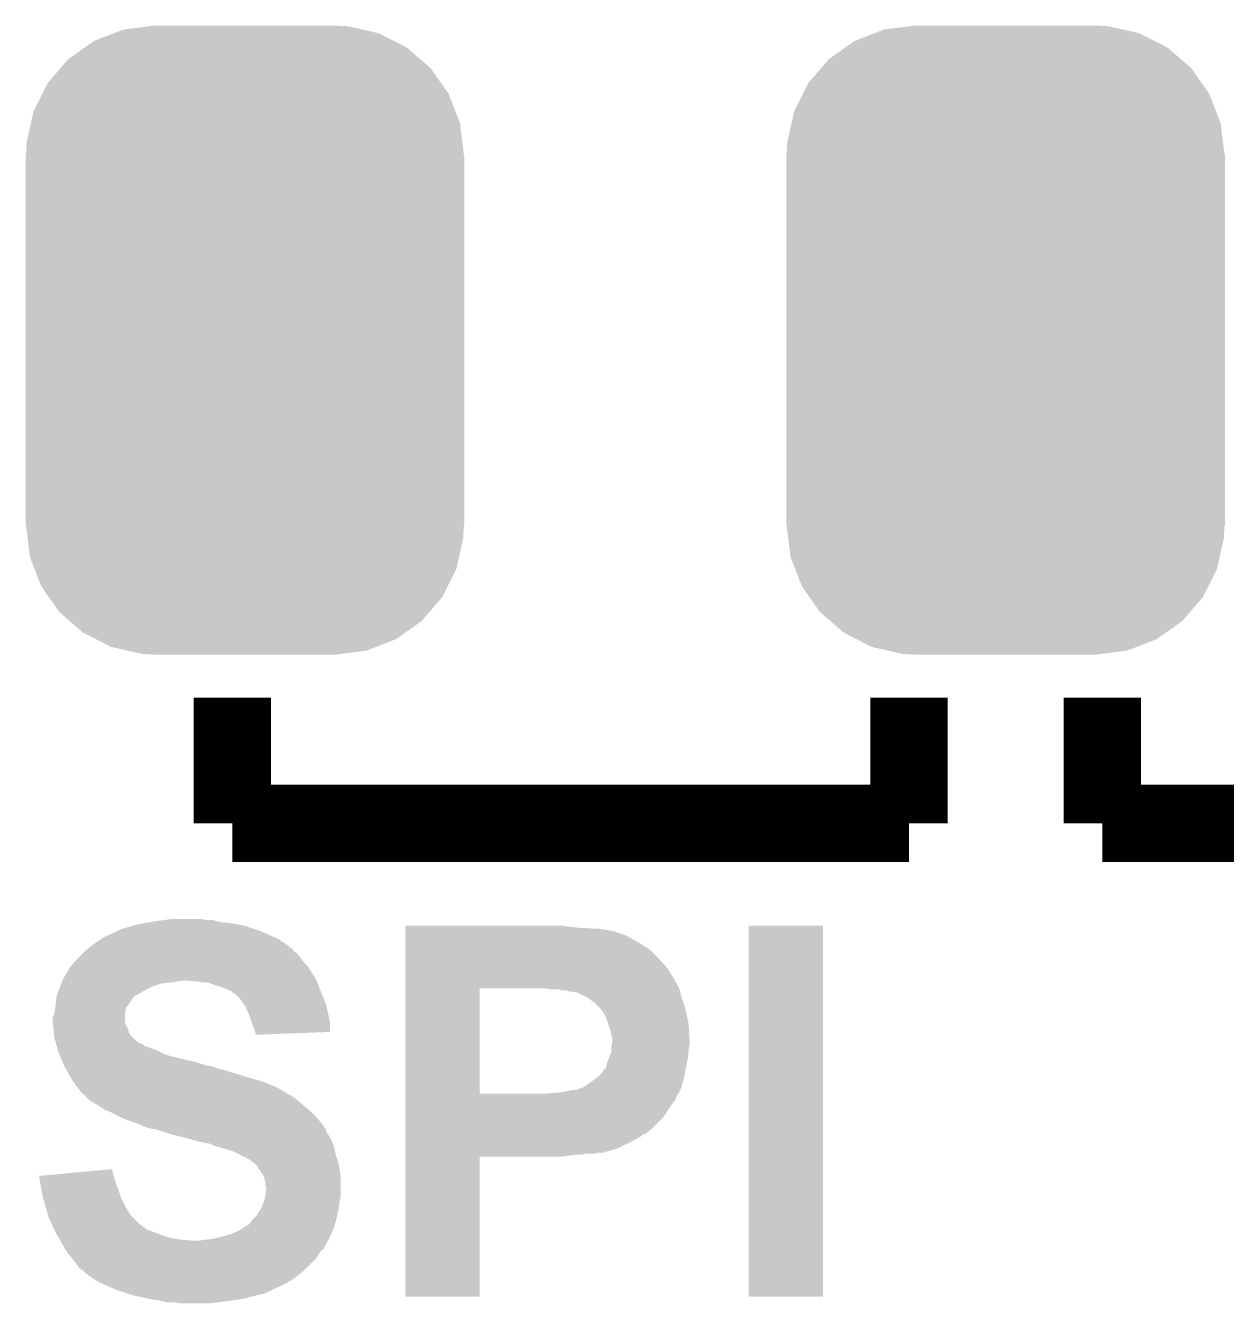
# Model space of a CAD drawing. Extents: x -1.3 to 24.2, y -3.9 to 53.4.
# Drawn here: x 8.854 to 12.01, y 5.494 to 8.853 of the extents above; entities that cross this region are included whole.
import ezdxf

# ---------------------------------------------------------------- set-up
doc = ezdxf.new("R2010")
doc.units = 0
doc.layers.get('0').update_dxf_attribs({"linetype": 'CONTINUOUS'})
doc.layers.add('LIGHT_RANGER_14CLICK_V101_GTO', color=9, linetype='CONTINUOUS')
doc.layers.add('LIGHT_RANGER_14CLICK_V101_GTS', color=11, linetype='CONTINUOUS')

# ---------------------------------------------------------------- blocks, each defined once
blk = doc.blocks.new('CUSTOM_78')
for points in [[(-0.396894, 0.786286), (-0.344522, 0.80667), (0.391508, 0.786286), (0.351232, 0.80667)], [(-0.344522, 0.80667), (-0.319682, 0.816338), (0.351232, 0.80667), (0.308712, 0.816338)], [(-0.319682, 0.816338), (-0.251122, 0.82504), (0.308712, 0.816338), (0.27044, 0.82504)], [(-0.251122, 0.82504), (-0.23749, 0.82677), (0.27044, 0.82504), (0.23749, 0.82677)], [(-0.420946, 0.769256), (-0.396894, 0.786286), (0.425156, 0.769256), (0.391508, 0.786286)], [(-0.464512, 0.738408), (-0.420946, 0.769256), (0.460796, 0.738408), (0.425156, 0.769256)], [(-0.5185, 0.67556), (-0.484594, 0.715032), (0.515528, 0.67556), (0.4878, 0.715032)], [(-0.484594, 0.715032), (-0.464512, 0.738408), (0.4878, 0.715032), (0.460796, 0.738408)], [(-0.532704, 0.647234), (-0.5185, 0.67556), (0.535424, 0.647234), (0.515528, 0.67556)], [(-0.555636, 0.601496), (-0.532704, 0.647234), (0.55303, 0.601496), (0.535424, 0.647234)], [(-0.562694, 0.569912), (-0.555636, 0.601496), (0.565186, 0.569912), (0.55303, 0.601496)], [(-0.573704, 0.520636), (-0.562694, 0.569912), (0.571254, 0.520636), (0.565186, 0.569912)], [(-0.57531, 0.48768), (-0.573704, 0.520636), (0.57531, 0.48768), (0.571254, 0.520636)], [(-0.57658, -0.48768), (-0.57658, 0.48768), (0.57658, -0.48768), (0.57658, 0.48768)], [(-0.571252, -0.520636), (-0.57531, -0.48768), (0.573704, -0.520636), (0.57531, -0.48768)], [(-0.565186, -0.569912), (-0.571252, -0.520636), (0.562692, -0.569912), (0.573704, -0.520636)], [(-0.553028, -0.601496), (-0.565186, -0.569912), (0.555636, -0.601496), (0.562692, -0.569912)], [(-0.535424, -0.647234), (-0.553028, -0.601496), (0.532702, -0.647234), (0.555636, -0.601496)], [(-0.515526, -0.67556), (-0.535424, -0.647234), (0.5185, -0.67556), (0.532702, -0.647234)], [(-0.4878, -0.715032), (-0.515526, -0.67556), (0.484592, -0.715032), (0.5185, -0.67556)], [(-0.460794, -0.738408), (-0.4878, -0.715032), (0.464512, -0.738408), (0.484592, -0.715032)], [(-0.425156, -0.769256), (-0.460794, -0.738408), (0.420944, -0.769256), (0.464512, -0.738408)], [(-0.391506, -0.786286), (-0.425156, -0.769256), (0.396894, -0.786286), (0.420944, -0.769256)], [(-0.351232, -0.80667), (-0.391506, -0.786286), (0.34452, -0.80667), (0.396894, -0.786286)], [(-0.30871, -0.816338), (-0.351232, -0.80667), (0.319682, -0.816338), (0.34452, -0.80667)], [(-0.27044, -0.82504), (-0.30871, -0.816338), (0.25112, -0.82504), (0.319682, -0.816338)], [(-0.23749, -0.82677), (-0.27044, -0.82504), (0.23749, -0.82677), (0.25112, -0.82504)]]:
    blk.add_solid(points)

msp = doc.modelspace()

# ---------------------------------------------------------------- linework, layer by layer
at = {"layer": 'LIGHT_RANGER_14CLICK_V101_GTO', "const_width": 0.2032}
for points in [[(9.398, 6.7564), (9.398, 7.0866)], [(11.176, 6.7564), (11.176, 7.0866)], [(11.684, 6.7564), (11.684, 7.0866)], [(11.684, 6.7564), (13.462, 6.7564), (13.462, 7.0866)], [(9.398, 6.7564), (11.176, 6.7564)]]:
    msp.add_lwpolyline(points, dxfattribs=at)
at = {"layer": 'LIGHT_RANGER_14CLICK_V101_GTO'}
for points in [[(9.118602, 6.48208), (9.131302, 6.484622), (9.444566, 6.48208), (9.437786, 6.484622)], [(9.131302, 6.484622), (9.137644, 6.487158), (9.437786, 6.484622), (9.431022, 6.487158)], [(9.137644, 6.487158), (9.144002, 6.4897), (9.431022, 6.487158), (9.415774, 6.4897)], [(9.144002, 6.4897), (9.17194, 6.49478), (9.415774, 6.4897), (9.3853, 6.49478)], [(9.17194, 6.49478), (9.18845, 6.49732), (9.3853, 6.49478), (9.362442, 6.49732)], [(9.18845, 6.49732), (9.20496, 6.49986), (9.362442, 6.49732), (9.353554, 6.49986)], [(9.20496, 6.49986), (9.22274, 6.5024), (9.353554, 6.49986), (9.344664, 6.5024)], [(9.22274, 6.5024), (9.240522, 6.50494), (9.326882, 6.5024), (9.311638, 6.50494)], [(9.852682, 6.48208), (9.852684, 6.48716), (10.30224, 6.48208), (10.26414, 6.48716)], [(10.75436, 5.511824), (10.754382, 6.487136), (10.949916, 5.511824), (10.94994, 6.487136)], [(10.754382, 6.487136), (10.754384, 6.48716), (10.94994, 6.487136), (10.754384, 6.48716)], [(9.03732, 6.44144), (9.052554, 6.451598), (9.534144, 6.44144), (9.519922, 6.451598)], [(9.052554, 6.451598), (9.060178, 6.45668), (9.519922, 6.451598), (9.508488, 6.45668)], [(9.060178, 6.45668), (9.088124, 6.46938), (9.508488, 6.45668), (9.479914, 6.46938)], [(9.088124, 6.46938), (9.090666, 6.469386), (9.479914, 6.46938), (9.4799, 6.469386)], [(9.090666, 6.469386), (9.0932, 6.47192), (9.4799, 6.469386), (9.474198, 6.47192)], [(9.0932, 6.47192), (9.093204, 6.471922), (9.474198, 6.47192), (9.474194, 6.471922)], [(9.093204, 6.471922), (9.103362, 6.477), (9.474194, 6.471922), (9.45896, 6.477)], [(9.103362, 6.477), (9.110982, 6.47954), (9.45896, 6.477), (9.45134, 6.47954)], [(9.110982, 6.47954), (9.118602, 6.48208), (9.45134, 6.47954), (9.444566, 6.48208)], [(9.852682, 6.47954), (9.852682, 6.48208), (10.342878, 6.47954), (10.30224, 6.48208)], [(9.852682, 6.477), (9.852682, 6.47954), (10.3759, 6.477), (10.35812, 6.47954)], [(9.852682, 6.47446), (9.852682, 6.477), (10.39114, 6.47446), (10.3759, 6.477)], [(9.852682, 6.47192), (9.852682, 6.47446), (10.401302, 6.47192), (10.39114, 6.47446)], [(9.852682, 6.471914), (9.852682, 6.47192), (10.403846, 6.471914), (10.401302, 6.47192)], [(9.852682, 6.46938), (9.852682, 6.471914), (10.406384, 6.46938), (10.403846, 6.471914)], [(9.852682, 6.469378), (9.852682, 6.46938), (10.408922, 6.469378), (10.406384, 6.46938)], [(9.852682, 6.46176), (9.852682, 6.469378), (10.431782, 6.46176), (10.408922, 6.469378)], [(9.852682, 6.4516), (9.852682, 6.46176), (10.44956, 6.4516), (10.431782, 6.46176)], [(9.852682, 6.4389), (9.852682, 6.4516), (10.47242, 6.4389), (10.44956, 6.4516)], [(9.00176, 6.410958), (9.00684, 6.416038), (9.57072, 6.410958), (9.565638, 6.416038)], [(9.00684, 6.416038), (9.009382, 6.41858), (9.565638, 6.416038), (9.560566, 6.41858)], [(9.009382, 6.41858), (9.014456, 6.423654), (9.560566, 6.41858), (9.558022, 6.423654)], [(9.014456, 6.423654), (9.014462, 6.42366), (9.558022, 6.423654), (9.558016, 6.42366)], [(9.014462, 6.42366), (9.034054, 6.4389), (9.558016, 6.42366), (9.5377, 6.4389)], [(9.034054, 6.4389), (9.03732, 6.44144), (9.5377, 6.4389), (9.534144, 6.44144)], [(9.85268, 6.4008), (9.852682, 6.423658), (10.51814, 6.4008), (10.495282, 6.423658)], [(9.852682, 6.423658), (9.852682, 6.4389), (10.495282, 6.423658), (10.47242, 6.4389)], [(8.973816, 6.380478), (8.97636, 6.383022), (9.596122, 6.380478), (9.59358, 6.383022)], [(8.97636, 6.383022), (8.982076, 6.39064), (9.59358, 6.383022), (9.585962, 6.39064)], [(8.982076, 6.39064), (8.983982, 6.39318), (9.585962, 6.39064), (9.584058, 6.39318)], [(8.983982, 6.39318), (9.00176, 6.410958), (9.584058, 6.39318), (9.57072, 6.410958)], [(9.85268, 6.3754), (9.85268, 6.4008), (10.541, 6.3754), (10.51814, 6.4008)], [(8.9535, 6.347462), (8.956544, 6.352538), (9.61644, 6.347462), (9.6139, 6.352538)], [(8.956544, 6.352538), (8.96569, 6.36778), (9.6139, 6.352538), (9.603738, 6.36778)], [(8.96569, 6.36778), (8.96874, 6.372862), (9.603738, 6.36778), (9.60069, 6.372862)], [(8.96874, 6.372862), (8.968746, 6.375406), (9.60069, 6.372862), (9.599166, 6.375406)], [(8.968746, 6.375406), (8.973816, 6.380478), (9.599166, 6.375406), (9.596122, 6.380478)], [(9.85268, 6.372856), (9.85268, 6.3754), (10.543542, 6.372856), (10.541, 6.3754)], [(9.85268, 6.362698), (9.85268, 6.372856), (10.548622, 6.362698), (10.543542, 6.372856)], [(9.85268, 6.347458), (9.85268, 6.362698), (10.55878, 6.347458), (10.548622, 6.362698)], [(8.937414, 6.30428), (8.941646, 6.31698), (9.146538, 6.30428), (9.166862, 6.31698)], [(8.941646, 6.31698), (8.94334, 6.32206), (9.166862, 6.31698), (9.17702, 6.32206)], [(8.94334, 6.32206), (8.94537, 6.32714), (9.17702, 6.32206), (9.18718, 6.32714)], [(8.94537, 6.32714), (8.948418, 6.334758), (9.18718, 6.32714), (9.210038, 6.334758)], [(8.948418, 6.334758), (8.95045, 6.33984), (9.210038, 6.334758), (9.25068, 6.33984)], [(8.95045, 6.33984), (8.951466, 6.34238), (9.25068, 6.33984), (9.265918, 6.34238)], [(8.951466, 6.34238), (8.9535, 6.347462), (9.61898, 6.34238), (9.61644, 6.347462)], [(9.3091, 6.33984), (9.278622, 6.34238), (9.62025, 6.33984), (9.61898, 6.34238)], [(9.334498, 6.3373), (9.3091, 6.33984), (9.62152, 6.3373), (9.62025, 6.33984)], [(9.35482, 6.32968), (9.334498, 6.3373), (9.624378, 6.32968), (9.62152, 6.3373)], [(9.3726, 6.324602), (9.35482, 6.32968), (9.626282, 6.324602), (9.624378, 6.32968)], [(9.3853, 6.31952), (9.3726, 6.324602), (9.628188, 6.31952), (9.626282, 6.324602)], [(9.39038, 6.31698), (9.3853, 6.31952), (9.62914, 6.31698), (9.628188, 6.31952)], [(9.395456, 6.314442), (9.39038, 6.31698), (9.630228, 6.314442), (9.62914, 6.31698)], [(9.852672, 6.045222), (9.852678, 6.322038), (10.048242, 6.045222), (10.048242, 6.322038)], [(9.852678, 6.324602), (9.85268, 6.337302), (10.571482, 6.324602), (10.56386, 6.337302)], [(9.852678, 6.32206), (9.852678, 6.324602), (10.572176, 6.32206), (10.571482, 6.324602)], [(9.852678, 6.322038), (9.852678, 6.32206), (10.048242, 6.322038), (10.19556, 6.32206)], [(9.85268, 6.337302), (9.85268, 6.347458), (10.56386, 6.337302), (10.55878, 6.347458)], [(10.233662, 6.31952), (10.220962, 6.32206), (10.572868, 6.31952), (10.572176, 6.32206)], [(10.266682, 6.31698), (10.253982, 6.31952), (10.573562, 6.31698), (10.572868, 6.31952)], [(10.276844, 6.316978), (10.266682, 6.31698), (10.573562, 6.316978), (10.573562, 6.31698)], [(10.281924, 6.31444), (10.276844, 6.316978), (10.574254, 6.31444), (10.573562, 6.316978)], [(8.933744, 6.28142), (8.935438, 6.29666), (9.12622, 6.28142), (9.13638, 6.29666)], [(8.935438, 6.29666), (8.935722, 6.299202), (9.13638, 6.29666), (9.138922, 6.299202)], [(8.935722, 6.299202), (8.937412, 6.304274), (9.138922, 6.299202), (9.143994, 6.304274)], [(8.937412, 6.304274), (8.937414, 6.30428), (9.143994, 6.304274), (9.146538, 6.30428)], [(9.400534, 6.309366), (9.395456, 6.314442), (9.632404, 6.309366), (9.630228, 6.314442)], [(9.403076, 6.30936), (9.400534, 6.309366), (9.632406, 6.30936), (9.632404, 6.309366)], [(9.41324, 6.2992), (9.403076, 6.30936), (9.63676, 6.2992), (9.632406, 6.30936)], [(9.418318, 6.294122), (9.41324, 6.2992), (9.638666, 6.294122), (9.63676, 6.2992)], [(9.429206, 6.278878), (9.418318, 6.294122), (9.64438, 6.278878), (9.638666, 6.294122)], [(10.302242, 6.311898), (10.28446, 6.31444), (10.574946, 6.311898), (10.574254, 6.31444)], [(10.31748, 6.30428), (10.302242, 6.311898), (10.577024, 6.30428), (10.574946, 6.311898)], [(10.33018, 6.299198), (10.31748, 6.30428), (10.57841, 6.299198), (10.577024, 6.30428)], [(10.333354, 6.29666), (10.33018, 6.299198), (10.5791, 6.29666), (10.57841, 6.299198)], [(10.34288, 6.28904), (10.333354, 6.29666), (10.58164, 6.28904), (10.5791, 6.29666)], [(10.350502, 6.283958), (10.34288, 6.28904), (10.583334, 6.283958), (10.58164, 6.28904)], [(10.363202, 6.271258), (10.350502, 6.283958), (10.587568, 6.271258), (10.583334, 6.283958)], [(8.925562, 6.245864), (8.930636, 6.258558), (9.116062, 6.245864), (9.11606, 6.258558)], [(8.930636, 6.258558), (8.93064, 6.258564), (9.11606, 6.258558), (9.11606, 6.258564)], [(8.93064, 6.258564), (8.932454, 6.27126), (9.11606, 6.258564), (9.118598, 6.27126)], [(8.932454, 6.27126), (8.93318, 6.27634), (9.118598, 6.27126), (9.122408, 6.27634)], [(8.93318, 6.27634), (8.933744, 6.28142), (9.122408, 6.27634), (9.12622, 6.28142)], [(9.431018, 6.276338), (9.429206, 6.278878), (9.644946, 6.276338), (9.64438, 6.278878)], [(9.43864, 6.2611), (9.431018, 6.276338), (9.648332, 6.2611), (9.644946, 6.276338)], [(9.44626, 6.24078), (9.43864, 6.2611), (9.652848, 6.24078), (9.648332, 6.2611)], [(10.367266, 6.266178), (10.363202, 6.271258), (10.58926, 6.266178), (10.587568, 6.271258)], [(10.373362, 6.258556), (10.367266, 6.266178), (10.590786, 6.258556), (10.58926, 6.266178)], [(10.38098, 6.243318), (10.373362, 6.258556), (10.593834, 6.243318), (10.590786, 6.258556)], [(8.92556, 6.233162), (8.925562, 6.245864), (9.116062, 6.233162), (9.116062, 6.245864)], [(8.925562, 6.233158), (8.92556, 6.233162), (9.116062, 6.233158), (9.116062, 6.233162)], [(8.926408, 6.22554), (8.925562, 6.233158), (9.1186, 6.22554), (9.116062, 6.233158)], [(8.927536, 6.215378), (8.926408, 6.22554), (9.123682, 6.215378), (9.1186, 6.22554)], [(8.9281, 6.2103), (8.927536, 6.215378), (9.124952, 6.2103), (9.123682, 6.215378)], [(9.448802, 6.233158), (9.44626, 6.24078), (9.65454, 6.233158), (9.652848, 6.24078)], [(9.45134, 6.225538), (9.448802, 6.233158), (9.654532, 6.225538), (9.65454, 6.233158)], [(9.456418, 6.212842), (9.45134, 6.225538), (9.65452, 6.212842), (9.654532, 6.225538)], [(10.38606, 6.22808), (10.38098, 6.243318), (10.59688, 6.22808), (10.593834, 6.243318)], [(10.39114, 6.212838), (10.38606, 6.22808), (10.597834, 6.212838), (10.59688, 6.22808)], [(8.928736, 6.205216), (8.9281, 6.2103), (9.126222, 6.205216), (9.124952, 6.2103)], [(8.930006, 6.19506), (8.928736, 6.205216), (9.133842, 6.19506), (9.126222, 6.205216)], [(8.93064, 6.189982), (8.930006, 6.19506), (9.13892, 6.189982), (9.133842, 6.19506)], [(8.932092, 6.1849), (8.93064, 6.189982), (9.144, 6.1849), (9.13892, 6.189982)], [(8.933544, 6.17982), (8.932092, 6.1849), (9.151622, 6.17982), (9.144, 6.1849)], [(9.45769, 6.20776), (9.456418, 6.212842), (9.654516, 6.20776), (9.65452, 6.212842)], [(9.45896, 6.202682), (9.45769, 6.20776), (9.523784, 6.202682), (9.654516, 6.20776)], [(9.45896, 6.200164), (9.45896, 6.202682), (9.45896, 6.200164), (9.523784, 6.202682)], [(10.393682, 6.20014), (10.39114, 6.212838), (10.598628, 6.20014), (10.597834, 6.212838)], [(10.39622, 6.192516), (10.393682, 6.20014), (10.599104, 6.192516), (10.598628, 6.20014)], [(10.394526, 6.172198), (10.39622, 6.182358), (10.599418, 6.172198), (10.599418, 6.182358)], [(10.39622, 6.187442), (10.39622, 6.192516), (10.59942, 6.187442), (10.599104, 6.192516)], [(10.39622, 6.182358), (10.39622, 6.187442), (10.599418, 6.182358), (10.59942, 6.187442)], [(8.93427, 6.17728), (8.933544, 6.17982), (9.156702, 6.17728), (9.151622, 6.17982)], [(8.934996, 6.174736), (8.93427, 6.17728), (9.16432, 6.174736), (9.156702, 6.17728)], [(8.936446, 6.169658), (8.934996, 6.174736), (9.169406, 6.169658), (9.16432, 6.174736)], [(8.937172, 6.167118), (8.936446, 6.169658), (9.179562, 6.167118), (9.169406, 6.169658)], [(8.940074, 6.15696), (8.937172, 6.167118), (9.20496, 6.15696), (9.179562, 6.167118)], [(8.940798, 6.15442), (8.940074, 6.15696), (9.210042, 6.15442), (9.20496, 6.15696)], [(8.942976, 6.14934), (8.940798, 6.15442), (9.220202, 6.14934), (9.210042, 6.15442)], [(8.945152, 6.144262), (8.942976, 6.14934), (9.23544, 6.144262), (9.220202, 6.14934)], [(10.385552, 6.134102), (10.393678, 6.154416), (10.59434, 6.134102), (10.596878, 6.154416)], [(10.393678, 6.164576), (10.39368, 6.167118), (10.59688, 6.164576), (10.597726, 6.167118)], [(10.393678, 6.15442), (10.393678, 6.164576), (10.59688, 6.15442), (10.59688, 6.164576)], [(10.393678, 6.154416), (10.393678, 6.15442), (10.596878, 6.154416), (10.59688, 6.15442)], [(10.39368, 6.167118), (10.394526, 6.172198), (10.597726, 6.167118), (10.599418, 6.172198)], [(8.949508, 6.1341), (8.945152, 6.144262), (9.27608, 6.1341), (9.23544, 6.144262)], [(8.951686, 6.12902), (8.949508, 6.1341), (9.298938, 6.12902), (9.27608, 6.1341)], [(8.954952, 6.1214), (8.951686, 6.12902), (9.32434, 6.1214), (9.298938, 6.12902)], [(8.95604, 6.11886), (8.954952, 6.1214), (9.331964, 6.11886), (9.32434, 6.1214)], [(8.95604, 6.118858), (8.95604, 6.11886), (9.33705, 6.118858), (9.337042, 6.11886)], [(8.957426, 6.116318), (8.95604, 6.118858), (9.347202, 6.116318), (9.33705, 6.118858)], [(8.960196, 6.11124), (8.957426, 6.116318), (9.359902, 6.11124), (9.347202, 6.116318)], [(10.37843, 6.11124), (10.38098, 6.118862), (10.58926, 6.11124), (10.590952, 6.118862)], [(10.38098, 6.118862), (10.38352, 6.129018), (10.590952, 6.118862), (10.59321, 6.129018)], [(10.38352, 6.129018), (10.385552, 6.134102), (10.59321, 6.129018), (10.59434, 6.134102)], [(8.961584, 6.108698), (8.960196, 6.11124), (9.3726, 6.108698), (9.359902, 6.11124)], [(8.964354, 6.10362), (8.961584, 6.108698), (9.38784, 6.10362), (9.3726, 6.108698)], [(8.967124, 6.09854), (8.964354, 6.10362), (9.40562, 6.09854), (9.38784, 6.10362)], [(8.97128, 6.09092), (8.967124, 6.09854), (9.430386, 6.09092), (9.40562, 6.09854)], [(8.972804, 6.08838), (8.97128, 6.09092), (9.43864, 6.08838), (9.430386, 6.09092)], [(8.978898, 6.078222), (8.972804, 6.08838), (9.4742, 6.078222), (9.43864, 6.08838)], [(10.33272, 6.0706), (10.34965, 6.083298), (10.58037, 6.0706), (10.58418, 6.083298)], [(10.34965, 6.083298), (10.35304, 6.08584), (10.58418, 6.083298), (10.584642, 6.08584)], [(10.35304, 6.08584), (10.365738, 6.095998), (10.584642, 6.08584), (10.586488, 6.095998)], [(10.365738, 6.095998), (10.373356, 6.106152), (10.586488, 6.095998), (10.588334, 6.106152)], [(10.373356, 6.106152), (10.373362, 6.108686), (10.588334, 6.106152), (10.588794, 6.108686)], [(10.373362, 6.108686), (10.37843, 6.111238), (10.588794, 6.108686), (10.589258, 6.111238)], [(10.37843, 6.111238), (10.37843, 6.11124), (10.589258, 6.111238), (10.58926, 6.11124)], [(8.988426, 6.06552), (8.978898, 6.078222), (9.50722, 6.06552), (9.4742, 6.078222)], [(8.994142, 6.0579), (8.988426, 6.06552), (9.522458, 6.0579), (9.50722, 6.06552)], [(8.999858, 6.05028), (8.994142, 6.0579), (9.535162, 6.05028), (9.522458, 6.0579)], [(8.999876, 6.050256), (8.999858, 6.05028), (9.5377, 6.050256), (9.535162, 6.05028)], [(9.00176, 6.047742), (8.999876, 6.050256), (9.537716, 6.047742), (9.5377, 6.050256)], [(9.00177, 6.047734), (9.00176, 6.047742), (9.537716, 6.047734), (9.537716, 6.047742)], [(9.006842, 6.042662), (9.00177, 6.047734), (9.547856, 6.042662), (9.537716, 6.047734)], [(10.218422, 6.0452), (10.269218, 6.05028), (10.569506, 6.0452), (10.572328, 6.05028)], [(10.269218, 6.05028), (10.292078, 6.05536), (10.572328, 6.05028), (10.57515, 6.05536)], [(10.302236, 6.05536), (10.309848, 6.057898), (10.57515, 6.05536), (10.57656, 6.057898)], [(10.309848, 6.057898), (10.309854, 6.0579), (10.57656, 6.057898), (10.57656, 6.0579)], [(10.309854, 6.0579), (10.312392, 6.060434), (10.57656, 6.0579), (10.57732, 6.060434)], [(10.312392, 6.060434), (10.317476, 6.06044), (10.57732, 6.060434), (10.577322, 6.06044)], [(10.317476, 6.06044), (10.33272, 6.0706), (10.577322, 6.06044), (10.58037, 6.0706)], [(9.006846, 6.04266), (9.006842, 6.042662), (9.547858, 6.04266), (9.547856, 6.042662)], [(9.011914, 6.04012), (9.006846, 6.04266), (9.552092, 6.04012), (9.547858, 6.04266)], [(9.014458, 6.035044), (9.011914, 6.04012), (9.560554, 6.035044), (9.552092, 6.04012)], [(9.014464, 6.03504), (9.014458, 6.035044), (9.56056, 6.03504), (9.560554, 6.035044)], [(9.027164, 6.02488), (9.014464, 6.03504), (9.572752, 6.02488), (9.56056, 6.03504)], [(9.044942, 6.014718), (9.027164, 6.02488), (9.584948, 6.014718), (9.572752, 6.02488)], [(9.05256, 6.00964), (9.044942, 6.014718), (9.59104, 6.00964), (9.584948, 6.014718)], [(9.85267, 5.984238), (9.852672, 6.01472), (10.530838, 5.984238), (10.55116, 6.01472)], [(9.852672, 6.0452), (9.852672, 6.045222), (10.218422, 6.0452), (10.048242, 6.045222)], [(9.852672, 6.035034), (9.852672, 6.0452), (10.56386, 6.035034), (10.569506, 6.0452)], [(9.852672, 6.032494), (9.852672, 6.035034), (10.563856, 6.032494), (10.56386, 6.035034)], [(9.852672, 6.02488), (9.852672, 6.032494), (10.55878, 6.02488), (10.563856, 6.032494)], [(9.852672, 6.01472), (9.852672, 6.02488), (10.55116, 6.01472), (10.55878, 6.02488)], [(9.060178, 6.004562), (9.05256, 6.00964), (9.596844, 6.004562), (9.59104, 6.00964)], [(9.07796, 5.99694), (9.060178, 6.004562), (9.605556, 5.99694), (9.596844, 6.004562)], [(9.08812, 5.99186), (9.07796, 5.99694), (9.611362, 5.99186), (9.605556, 5.99694)], [(9.11352, 5.97916), (9.08812, 5.99186), (9.622476, 5.97916), (9.611362, 5.99186)], [(9.85267, 5.95376), (9.85267, 5.984238), (10.50036, 5.95376), (10.530838, 5.984238)], [(9.134852, 5.971542), (9.11352, 5.97916), (9.62914, 5.971542), (9.622476, 5.97916)], [(9.14908, 5.96646), (9.134852, 5.971542), (9.632952, 5.96646), (9.62914, 5.971542)], [(9.166862, 5.95884), (9.14908, 5.96646), (9.638666, 5.95884), (9.632952, 5.96646)], [(9.182098, 5.953762), (9.166862, 5.95884), (9.642474, 5.953762), (9.638666, 5.95884)], [(9.199876, 5.95122), (9.182098, 5.953762), (9.64438, 5.95122), (9.642474, 5.953762)], [(9.199882, 5.951218), (9.199876, 5.95122), (9.64438, 5.951218), (9.64438, 5.95122)], [(9.21258, 5.94614), (9.199882, 5.951218), (9.644384, 5.94614), (9.64438, 5.951218)], [(9.2126, 5.946134), (9.21258, 5.94614), (9.644384, 5.946134), (9.644384, 5.94614)], [(9.220202, 5.9436), (9.2126, 5.946134), (9.646074, 5.9436), (9.644384, 5.946134)], [(9.85267, 5.93852), (9.85267, 5.95376), (10.482576, 5.93852), (10.50036, 5.95376)], [(9.230358, 5.941062), (9.220202, 5.9436), (9.647768, 5.941062), (9.646074, 5.9436)], [(9.235436, 5.938522), (9.230358, 5.941062), (9.64946, 5.938522), (9.647768, 5.941062)], [(9.237978, 5.93852), (9.235436, 5.938522), (9.649462, 5.93852), (9.64946, 5.938522)], [(9.27862, 5.92836), (9.237978, 5.93852), (9.655556, 5.92836), (9.649462, 5.93852)], [(9.287518, 5.925818), (9.27862, 5.92836), (9.65708, 5.925818), (9.655556, 5.92836)], [(9.314178, 5.9182), (9.287518, 5.925818), (9.660346, 5.9182), (9.65708, 5.925818)], [(9.32942, 5.91566), (9.314178, 5.9182), (9.661434, 5.91566), (9.660346, 5.9182)], [(9.342118, 5.91312), (9.32942, 5.91566), (9.662522, 5.91312), (9.661434, 5.91566)], [(9.352278, 5.90804), (9.342118, 5.91312), (9.6647, 5.90804), (9.662522, 5.91312)], [(9.852668, 5.9055), (9.85267, 5.92074), (10.41908, 5.9055), (10.44956, 5.92074)], [(9.85267, 5.938514), (9.85267, 5.93852), (10.477494, 5.938514), (10.482576, 5.93852)], [(9.85267, 5.933438), (9.85267, 5.938514), (10.472416, 5.933438), (10.477494, 5.938514)], [(9.85267, 5.92836), (9.85267, 5.933438), (10.462262, 5.92836), (10.472416, 5.933438)], [(9.85267, 5.92074), (9.85267, 5.92836), (10.44956, 5.92074), (10.462262, 5.92836)], [(9.352286, 5.908038), (9.352278, 5.90804), (9.6647, 5.908038), (9.6647, 5.90804)], [(9.36244, 5.905498), (9.352286, 5.908038), (9.665266, 5.905498), (9.6647, 5.908038)], [(9.377682, 5.90042), (9.36244, 5.905498), (9.666394, 5.90042), (9.665266, 5.905498)], [(9.387838, 5.897882), (9.377682, 5.90042), (9.666958, 5.897882), (9.666394, 5.90042)], [(9.392916, 5.895342), (9.387838, 5.897882), (9.667522, 5.895342), (9.666958, 5.897882)], [(9.395456, 5.89534), (9.392916, 5.895342), (9.667524, 5.89534), (9.667522, 5.895342)], [(9.413238, 5.88772), (9.395456, 5.89534), (9.669216, 5.88772), (9.667524, 5.89534)], [(9.417468, 5.885182), (9.413238, 5.88772), (9.66978, 5.885182), (9.669216, 5.88772)], [(9.425938, 5.8801), (9.417468, 5.885182), (9.671306, 5.8801), (9.66978, 5.885182)], [(9.438642, 5.87502), (9.425938, 5.8801), (9.67283, 5.87502), (9.671306, 5.8801)], [(9.85266, 5.511824), (9.852668, 5.880076), (10.048216, 5.511824), (10.04824, 5.880076)], [(9.852668, 5.897882), (9.852668, 5.9055), (10.398762, 5.897882), (10.41908, 5.9055)], [(9.852668, 5.8928), (9.852668, 5.897882), (10.380978, 5.8928), (10.398762, 5.897882)], [(9.852668, 5.892798), (9.852668, 5.8928), (10.378436, 5.892798), (10.380978, 5.8928)], [(9.852668, 5.89026), (9.852668, 5.892798), (10.373356, 5.89026), (10.378436, 5.892798)], [(9.852668, 5.88772), (9.852668, 5.89026), (10.350498, 5.88772), (10.360658, 5.89026)], [(9.852668, 5.88518), (9.852668, 5.88772), (10.314938, 5.88518), (10.327638, 5.88772)], [(9.852668, 5.8801), (9.852668, 5.88518), (10.264138, 5.8801), (10.2997, 5.88518)], [(9.852668, 5.880076), (9.852668, 5.8801), (10.04824, 5.880076), (10.264138, 5.8801)], [(9.026182, 5.841996), (9.080506, 5.847062), (9.08304, 5.841996), (9.080506, 5.847062)], [(9.4488, 5.8674), (9.438642, 5.87502), (9.675116, 5.8674), (9.67283, 5.87502)], [(9.45642, 5.86232), (9.4488, 5.8674), (9.67664, 5.86232), (9.675116, 5.8674)], [(9.45896, 5.85978), (9.45642, 5.86232), (9.6774, 5.85978), (9.67664, 5.86232)], [(9.464034, 5.854706), (9.45896, 5.85978), (9.678246, 5.854706), (9.6774, 5.85978)], [(9.46404, 5.852162), (9.464034, 5.854706), (9.67867, 5.852162), (9.678246, 5.854706)], [(9.47166, 5.842), (9.46404, 5.852162), (9.680364, 5.842), (9.67867, 5.852162)], [(8.890022, 5.829298), (8.917258, 5.831838), (9.086308, 5.829298), (9.085582, 5.831838)], [(8.892552, 5.81406), (8.890022, 5.829298), (9.09066, 5.81406), (9.086308, 5.829298)], [(8.89508, 5.79882), (8.892552, 5.81406), (9.096376, 5.79882), (9.09066, 5.81406)], [(8.917258, 5.831838), (8.97171, 5.836916), (9.085582, 5.831838), (9.083042, 5.836916)], [(8.97171, 5.836916), (9.026182, 5.841996), (9.083042, 5.836916), (9.08304, 5.841996)], [(9.476738, 5.834382), (9.47166, 5.842), (9.681634, 5.834382), (9.680364, 5.842)], [(9.479282, 5.829298), (9.476738, 5.834382), (9.68248, 5.829298), (9.681634, 5.834382)], [(9.48182, 5.824222), (9.479282, 5.829298), (9.68248, 5.824222), (9.68248, 5.829298)], [(9.48436, 5.814062), (9.48182, 5.824222), (9.68248, 5.814062), (9.68248, 5.824222)], [(9.48436, 5.806444), (9.48436, 5.814062), (9.68248, 5.806444), (9.68248, 5.814062)], [(8.896004, 5.79374), (8.89508, 5.79882), (9.09828, 5.79374), (9.096376, 5.79882)], [(8.90016, 5.77088), (8.896004, 5.79374), (9.1059, 5.77088), (9.09828, 5.79374)], [(9.486898, 5.798822), (9.48436, 5.806444), (9.68248, 5.798822), (9.68248, 5.806444)], [(9.48436, 5.773422), (9.4869, 5.793742), (9.68248, 5.773422), (9.68248, 5.793742)], [(9.4869, 5.793742), (9.486898, 5.798822), (9.68248, 5.793742), (9.68248, 5.798822)], [(8.90778, 5.745482), (8.90016, 5.77088), (9.1186, 5.745482), (9.1059, 5.77088)], [(8.913876, 5.725158), (8.90778, 5.745482), (9.131302, 5.725158), (9.1186, 5.745482)], [(9.47166, 5.740398), (9.473838, 5.745482), (9.676382, 5.740398), (9.6774, 5.745482)], [(9.473838, 5.745482), (9.47928, 5.75818), (9.6774, 5.745482), (9.679214, 5.75818)], [(9.47928, 5.75818), (9.480972, 5.763258), (9.679214, 5.75818), (9.67994, 5.763258)], [(9.480972, 5.763258), (9.484358, 5.773418), (9.67994, 5.763258), (9.68248, 5.773418)], [(9.484358, 5.773418), (9.48436, 5.773422), (9.68248, 5.773418), (9.68248, 5.773422)], [(8.915398, 5.72008), (8.913876, 5.725158), (9.13638, 5.72008), (9.131302, 5.725158)], [(8.923302, 5.7023), (8.915398, 5.72008), (9.15416, 5.7023), (9.13638, 5.72008)], [(9.44626, 5.70738), (9.451342, 5.715002), (9.668856, 5.70738), (9.670934, 5.715002)], [(9.451342, 5.715002), (9.45642, 5.72008), (9.670934, 5.715002), (9.67232, 5.72008)], [(9.45642, 5.72008), (9.4615, 5.72516), (9.67232, 5.72008), (9.673334, 5.72516)], [(9.4615, 5.72516), (9.47166, 5.740398), (9.673334, 5.72516), (9.676382, 5.740398)], [(8.92556, 5.69722), (8.923302, 5.7023), (9.16178, 5.69722), (9.15416, 5.7023)], [(8.92937, 5.6896), (8.92556, 5.69722), (9.171942, 5.6896), (9.16178, 5.69722)], [(8.93318, 5.68198), (8.92937, 5.6896), (9.18972, 5.68198), (9.171942, 5.6896)], [(8.93572, 5.6769), (8.93318, 5.68198), (9.203268, 5.6769), (9.18972, 5.68198)], [(9.395462, 5.6769), (9.418322, 5.687062), (9.657772, 5.6769), (9.662392, 5.687062)], [(9.418322, 5.687062), (9.425428, 5.692138), (9.662392, 5.687062), (9.6647, 5.692138)], [(9.425428, 5.692138), (9.436102, 5.69976), (9.6647, 5.692138), (9.666778, 5.69976)], [(9.436102, 5.69976), (9.438646, 5.699766), (9.666778, 5.69976), (9.66678, 5.699766)], [(9.438646, 5.699766), (9.44626, 5.70738), (9.66678, 5.699766), (9.668856, 5.70738)], [(8.937172, 5.67436), (8.93572, 5.6769), (9.21004, 5.67436), (9.203268, 5.6769)], [(8.941526, 5.66674), (8.937172, 5.67436), (9.2329, 5.66674), (9.21004, 5.67436)], [(8.94443, 5.66166), (8.941526, 5.66674), (9.263378, 5.66166), (9.2329, 5.66674)], [(8.94588, 5.65912), (8.94443, 5.66166), (9.293858, 5.65912), (9.263378, 5.66166)], [(8.95604, 5.64134), (8.94588, 5.65912), (9.639524, 5.64134), (9.649226, 5.65912)], [(9.3091, 5.65912), (9.32688, 5.66166), (9.649226, 5.65912), (9.650612, 5.66166)], [(9.32688, 5.66166), (9.347198, 5.6642), (9.650612, 5.66166), (9.652, 5.6642)], [(9.347198, 5.6642), (9.370058, 5.66928), (9.652, 5.6642), (9.654308, 5.66928)], [(9.370058, 5.66928), (9.395462, 5.6769), (9.654308, 5.66928), (9.657772, 5.6769)], [(8.959088, 5.636262), (8.95604, 5.64134), (9.636754, 5.636262), (9.639524, 5.64134)], [(8.960614, 5.633716), (8.959088, 5.636262), (9.631682, 5.633716), (9.636754, 5.636262)], [(8.963658, 5.628642), (8.960614, 5.633716), (9.628298, 5.628642), (9.631682, 5.633716)], [(8.977886, 5.610858), (8.963658, 5.628642), (9.616438, 5.610858), (9.628298, 5.628642)], [(8.98398, 5.60324), (8.977886, 5.610858), (9.608818, 5.60324), (9.616438, 5.610858)], [(8.9916, 5.59308), (8.98398, 5.60324), (9.598658, 5.59308), (9.608818, 5.60324)], [(8.996682, 5.585464), (8.9916, 5.59308), (9.591042, 5.585464), (9.598658, 5.59308)], [(9.006824, 5.580386), (8.996682, 5.585464), (9.585964, 5.580386), (9.591042, 5.585464)], [(9.00684, 5.57785), (9.006824, 5.580386), (9.583428, 5.57785), (9.585964, 5.580386)], [(9.006854, 5.57784), (9.00684, 5.57785), (9.583418, 5.57784), (9.583428, 5.57785)], [(9.027162, 5.5626), (9.006854, 5.57784), (9.563824, 5.5626), (9.583418, 5.57784)], [(9.03123, 5.560058), (9.027162, 5.5626), (9.560558, 5.560058), (9.563824, 5.5626)], [(9.04748, 5.549902), (9.03123, 5.560058), (9.543628, 5.549902), (9.560558, 5.560058)], [(9.058914, 5.54482), (9.04748, 5.549902), (9.535158, 5.54482), (9.543628, 5.549902)], [(9.093202, 5.52958), (9.058914, 5.54482), (9.502146, 5.52958), (9.535158, 5.54482)], [(9.093208, 5.529578), (9.093202, 5.52958), (9.502142, 5.529578), (9.502146, 5.52958)], [(9.100822, 5.52704), (9.093208, 5.529578), (9.499596, 5.52704), (9.502142, 5.529578)], [(9.100834, 5.527036), (9.100822, 5.52704), (9.494514, 5.527036), (9.499596, 5.52704)], [(9.11606, 5.52196), (9.100834, 5.527036), (9.486902, 5.52196), (9.494514, 5.527036)], [(9.124522, 5.519422), (9.11606, 5.52196), (9.47928, 5.519422), (9.486902, 5.52196)], [(9.141462, 5.51434), (9.124522, 5.519422), (9.45896, 5.51434), (9.47928, 5.519422)], [(9.152902, 5.511798), (9.141462, 5.51434), (9.44626, 5.511798), (9.45896, 5.51434)], [(9.175752, 5.50672), (9.152902, 5.511798), (9.431018, 5.50672), (9.44626, 5.511798)], [(10.048216, 5.5118), (9.85266, 5.511824), (10.048216, 5.5118), (10.048216, 5.511824)], [(10.949916, 5.5118), (10.75436, 5.511824), (10.949916, 5.5118), (10.949916, 5.511824)], [(9.187182, 5.50418), (9.175752, 5.50672), (9.413238, 5.50418), (9.431018, 5.50672)], [(9.207498, 5.50164), (9.187182, 5.50418), (9.395458, 5.50164), (9.413238, 5.50418)], [(9.217658, 5.4991), (9.207498, 5.50164), (9.37768, 5.4991), (9.395458, 5.50164)], [(9.227818, 5.49656), (9.217658, 5.4991), (9.357358, 5.49656), (9.37768, 5.4991)], [(9.260838, 5.49402), (9.245598, 5.49656), (9.337038, 5.49402), (9.357358, 5.49656)]]:
    msp.add_solid(points, dxfattribs=at)

# ---------------------------------------------------------------- block references
at = {"layer": 'LIGHT_RANGER_14CLICK_V101_GTS'}
for p in [(9.43102, 8.0264), (11.43, 8.0264)]:
    msp.add_blockref('CUSTOM_78', p, dxfattribs=at)

doc.saveas('drawing.dxf')
